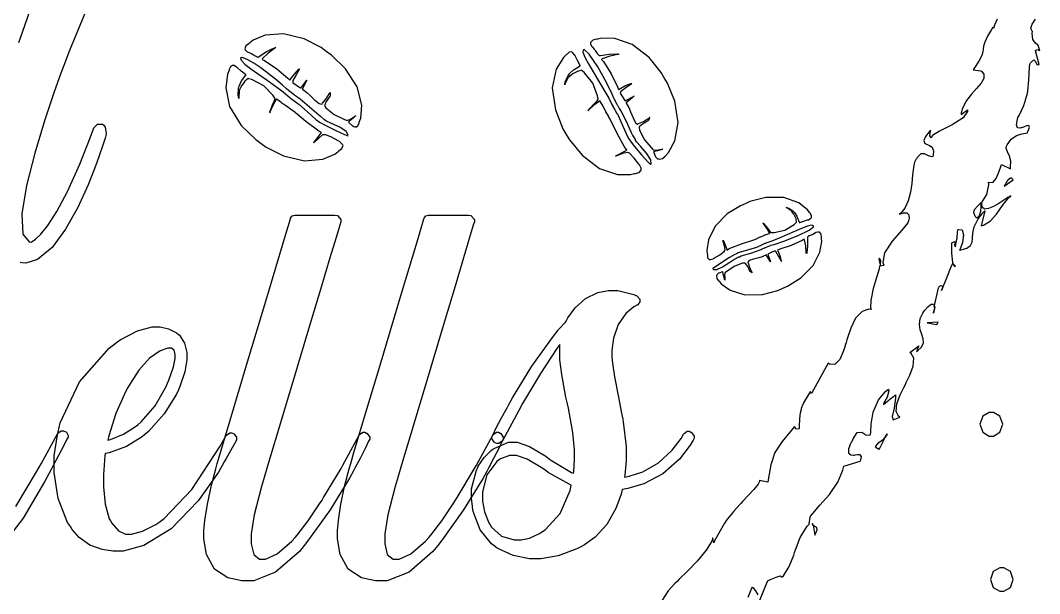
# Model space of a CAD drawing. Extents: x 85 to 277, y 22 to 328.
# Drawn here: x 196.1 to 272.2, y 205.8 to 248.7 of the extents above; entities that cross this region are included whole.
import ezdxf

# ---------------------------------------------------------------- set-up
doc = ezdxf.new("R2010")
doc.units = 0
doc.header["$MEASUREMENT"] = 0

msp = doc.modelspace()

# ---------------------------------------------------------------- linework, layer by layer
at = {"color": 7}
for points in [[(195.968, 247.051), (196.082, 247.39), (196.401, 248.313), (196.886, 249.681)], [(201.109, 249.76), (199.758, 246.435), (199.319, 245.321), (199.319, 245.321), (199.319, 245.321), (199.11, 244.759), (198.581, 243.275), (197.879, 241.176), (197.149, 238.765), (196.538, 236.35), (196.194, 234.235), (196.26, 232.726), (196.723, 232.135), (196.886, 232.128), (196.886, 232.128), (196.969, 232.165), (197.211, 232.33), (197.605, 232.705), (198.141, 233.372), (198.812, 234.413), (199.609, 235.909), (200.521, 237.942), (201.302, 239.926), (201.542, 240.594), (201.568, 240.675), (201.833, 240.935), (202.202, 240.931), (202.282, 240.877), (202.282, 240.877), (202.423, 240.701), (202.493, 240.24), (202.458, 240.101), (202.405, 239.898), (202.216, 239.294), (201.769, 237.998), (201.145, 236.405), (200.368, 234.705), (199.461, 233.081), (198.45, 231.728), (197.36, 230.83), (196.489, 230.546), (196.215, 230.576), (196.215, 230.576), (196.051, 230.598)], [(195.73, 212.368), (197.29, 214.939), (197.626, 215.547), (198.86, 217.804), (198.877, 217.84), (199.129, 218.017), (199.213, 218.017), (199.292, 218.017), (199.53, 217.912), (199.636, 217.673), (199.636, 217.594), (199.636, 217.547), (199.557, 217.402), (199.318, 216.928), (198.921, 216.17), (198.505, 215.386), (198.367, 215.124), (197.892, 214.194), (196.284, 211.493), (194.27, 208.902)]]:
    msp.add_lwpolyline(points, dxfattribs=at)
at = {"color": 32}
for points in [[(269.054, 248.794), (268.851, 248.285), (268.817, 248.109), (268.746, 248.179), (268.642, 248.015), (268.347, 247.51), (268.137, 247.063), (268.053, 246.769), (268.031, 246.553), (268.005, 246.341), (267.913, 246.061), (267.687, 245.641), (267.374, 245.16), (267.265, 245.004), (267.829, 244.934), (267.903, 244.891), (268.081, 244.672), (268.068, 244.362), (267.86, 244.008), (267.528, 243.611), (267.144, 243.175), (266.777, 242.702), (266.499, 242.194), (266.386, 241.789), (266.383, 241.653), (266.84, 242.006), (266.861, 241.872), (266.535, 241.403), (265.694, 240.887), (264.746, 240.409), (264.222, 240.082), (264.124, 239.925), (264.124, 239.925), (264.04, 240.075), (264.08, 240.428), (264.09, 240.488), (263.988, 240.374), (263.708, 240.007), (263.576, 239.714), (263.627, 239.547), (263.794, 239.448), (264.007, 239.355), (264.203, 239.209), (264.312, 238.949), (264.294, 238.618), (264.267, 238.514), (264.192, 238.497), (263.944, 238.566), (263.648, 238.718), (263.353, 238.723), (263.087, 238.446), (263.032, 238.337), (262.979, 238.304), (262.887, 238.108), (262.803, 237.692), (262.746, 237.143), (262.687, 236.511), (262.591, 235.851), (262.425, 235.212), (262.159, 234.647), (261.877, 234.297), (261.761, 234.208), (261.836, 234.235), (262.064, 234.302), (262.312, 234.316), (262.46, 234.17), (262.48, 233.879), (262.467, 233.785), (262.386, 233.573), (261.95, 233.004), (261.226, 232.186), (260.654, 231.322), (260.529, 230.604), (260.597, 230.4), (260.561, 230.382), (260.296, 230.32), (260.28, 230.328), (260.239, 230.135), (260.07, 229.563), (259.803, 228.654), (259.614, 227.769), (259.589, 227.239), (259.644, 227.083), (259.483, 227.099), (258.98, 226.939), (258.492, 226.431), (258.13, 225.685), (257.909, 225.042), (257.845, 224.826), (257.781, 224.617), (257.584, 223.994), (257.298, 223.336), (256.931, 222.98), (256.534, 223.002), (256.433, 223.062), (255.199, 220.803), (255.094, 220.945), (255.032, 220.857), (254.591, 220.099), (254.565, 220.027), (254.547, 219.993), (254.431, 219.676), (254.423, 219.64), (254.389, 219.534), (254.389, 219.498), (254.389, 219.498), (254.389, 219.525), (254.389, 219.534), (254.389, 219.498), (254.389, 219.454), (254.353, 219.355), (254.353, 219.322), (254.325, 219.217), (254.283, 218.45), (254.283, 218.193), (254.234, 218.156), (254.012, 218.145), (253.946, 218.317), (253.93, 218.333), (253.69, 218.064), (252.995, 217.229), (252.461, 216.385), (252.157, 215.477), (251.972, 214.5), (251.919, 214.172), (251.318, 214.313), (251.318, 214.241), (251.201, 214.023), (250.89, 213.634), (250.439, 213.152), (250.038, 212.728), (249.907, 212.585), (249.863, 212.532), (249.388, 212.003), (249.344, 211.949), (249.29, 211.897), (248.823, 211.306), (248.779, 211.244), (248.69, 211.121), (247.949, 209.798), (247.897, 209.656), (247.887, 209.674), (247.817, 209.965), (247.826, 210.009), (247.733, 209.77), (247.333, 209.101), (246.658, 208.267), (245.896, 207.494), (245.329, 206.95), (245.145, 206.764), (244.974, 206.594), (244.492, 206.054), (244.025, 205.348)], [(251.108, 204.823), (251.919, 206.834), (251.985, 206.834), (252.188, 206.918), (252.541, 207.076), (252.846, 207.177), (252.978, 207.105), (252.978, 207.081), (253.092, 207.178), (253.532, 207.866), (253.868, 208.73), (253.93, 208.915), (253.99, 209.109), (254.357, 210.053), (254.881, 210.891), (255.022, 211.031), (255.013, 211.059), (255.101, 211.552), (255.129, 211.631), (255.29, 211.846), (255.826, 212.453), (256.534, 213.264), (257.157, 214.191), (257.526, 215.068), (257.598, 215.371), (258.833, 215.76), (258.867, 215.839), (258.929, 216.099), (258.841, 216.222), (258.633, 216.221), (258.439, 216.189), (258.374, 216.183), (258.33, 216.174), (258.126, 216.187), (257.995, 216.289), (257.987, 216.323), (257.977, 216.341), (257.977, 216.607), (257.987, 216.642), (257.987, 216.703), (258.047, 216.872), (258.057, 216.888), (258.065, 216.898), (258.118, 217.048), (258.127, 217.065), (258.127, 217.083), (258.163, 217.135), (258.163, 217.135), (258.197, 217.171), (258.197, 217.205), (258.233, 217.241), (258.3, 217.416), (258.616, 217.894), (258.947, 217.912), (259.264, 217.718), (259.549, 217.693), (259.608, 217.734), (259.616, 217.928), (259.649, 218.507), (259.803, 219.415), (260.194, 220.329), (260.729, 220.967), (260.949, 221.121), (260.966, 221.007), (260.847, 220.544), (260.606, 220.099), (260.562, 219.993), (260.562, 219.993), (260.562, 219.993), (260.711, 220.103), (260.966, 220.302), (261.02, 220.346), (261.046, 220.372), (261.32, 220.576), (261.338, 220.592), (261.364, 220.61), (261.479, 220.698), (261.479, 220.698), (261.473, 220.454), (261.364, 219.72), (261.228, 219.089), (261.295, 218.847), (261.679, 218.977), (261.797, 219.039), (261.7, 219.11), (261.52, 219.465), (261.567, 220.029), (261.826, 220.697), (262.094, 221.254), (262.184, 221.438), (262.275, 221.622), (262.541, 222.171), (262.798, 222.855), (262.833, 223.439), (262.637, 223.804), (262.537, 223.873), (263.208, 224.367), (263.18, 224.323), (263.119, 224.156), (263.058, 223.988), (263.032, 223.944), (263.134, 224.012), (263.406, 224.274), (263.55, 224.586), (263.535, 224.896), (263.431, 225.218), (263.314, 225.57), (263.253, 225.964), (263.323, 226.416), (263.511, 226.822), (263.595, 226.942), (263.662, 227.033), (263.885, 227.285), (264.142, 227.485), (264.319, 227.493), (264.375, 227.317), (264.371, 227.259), (264.69, 228.706), (264.717, 228.753), (264.841, 228.872), (264.953, 228.865), (264.986, 228.727), (264.93, 228.546), (264.9, 228.494), (264.9, 228.494), (265.024, 228.768), (265.042, 228.812), (265.059, 228.856), (265.297, 229.456), (265.325, 229.518), (265.377, 229.642), (265.614, 230.215), (265.748, 230.54), (265.748, 230.54), (265.782, 230.504), (265.764, 230.602), (265.69, 231.296), (265.668, 231.969), (265.678, 232.058), (265.72, 232.095), (265.879, 232.172), (265.897, 232.049), (265.874, 231.859), (265.941, 231.774), (265.958, 231.775), (265.958, 231.775), (265.985, 231.974), (266.047, 232.332), (266.065, 232.41), (266.073, 232.49), (266.113, 232.847), (266.135, 233.046), (266.135, 233.046), (266.196, 233.076), (266.449, 233.028), (266.558, 232.657), (266.482, 232.103), (266.32, 231.661), (266.241, 231.528), (266.38, 231.555), (266.794, 231.68), (267.085, 231.873), (267.197, 232.118), (267.22, 232.424), (267.239, 232.802), (267.342, 233.261), (267.615, 233.809), (268.001, 234.308), (268.147, 234.457), (267.865, 233.327), (268.044, 233.378), (268.544, 233.675), (269.015, 234.206), (269.466, 234.86), (269.916, 235.421), (270.087, 235.585), (270.031, 235.56), (269.874, 235.46), (269.557, 235.246), (269.179, 235.001), (268.785, 234.775), (268.42, 234.622), (268.126, 234.593), (267.95, 234.745), (267.92, 235.034), (267.935, 235.126), (267.995, 235.198), (268.286, 235.683), (268.436, 236.415), (268.428, 236.608), (268.498, 236.58), (268.76, 236.609), (268.997, 236.878), (269.187, 237.338), (269.332, 237.771), (269.382, 237.913), (270.051, 237.596), (270.072, 237.736), (270.075, 238.168), (269.984, 238.544), (269.847, 238.861), (269.75, 239.154), (269.735, 239.254), (269.805, 239.402), (270.101, 239.806), (270.5, 240.097), (270.914, 240.222), (271.22, 240.264), (271.322, 240.278), (271.367, 240.378), (271.471, 240.694), (271.429, 240.841), (271.259, 240.816), (271.022, 240.714), (270.776, 240.63), (270.588, 240.659), (270.513, 240.897), (270.578, 241.31), (270.617, 241.44), (270.713, 241.591), (271.06, 242.328), (271.286, 243.082), (271.322, 243.24), (271.348, 243.4), (271.435, 244.242), (271.489, 245.207), (271.498, 245.427), (271.558, 245.517), (271.802, 245.74), (271.942, 245.623), (272.039, 245.398), (272.18, 245.374), (272.204, 245.393), (271.921, 246.415), (271.932, 246.451), (272.08, 246.521), (272.22, 246.433), (272.238, 246.415), (272.238, 246.513), (272.135, 246.805), (271.92, 246.994), (271.731, 247.255), (271.691, 247.713), (271.709, 247.862), (271.66, 247.902), (271.584, 248.106), (271.687, 248.413), (271.942, 248.78)], [(250.471, 205.587), (250.701, 206.199), (250.789, 206.339), (250.84, 206.269), (251.007, 206.063), (251.186, 205.767)]]:
    msp.add_lwpolyline(points, dxfattribs=at)
for points in [[(221.404, 241.088), (221.507, 241.387), (221.583, 242.366), (221.252, 243.721), (220.381, 245.083), (219.327, 246.1), (218.935, 246.379), (218.551, 246.655), (217.277, 247.308), (215.732, 247.69), (214.359, 247.577), (213.465, 247.205), (213.218, 247.015), (213.165, 246.971), (212.924, 246.796), (212.842, 246.575), (212.865, 246.521), (212.874, 246.495), (213.024, 246.355), (213.042, 246.345), (213.06, 246.337), (213.324, 246.221), (213.36, 246.203), (213.404, 246.187), (213.633, 246.041), (213.826, 245.948), (213.854, 245.956), (213.914, 246), (214.466, 246.363), (215.07, 246.654), (215.158, 246.662), (215.088, 246.61), (214.581, 246.235), (214.162, 245.842), (214.136, 245.78), (214.329, 245.684), (215.229, 245.084), (216.058, 244.379), (216.217, 244.228), (216.243, 244.282), (216.556, 244.679), (216.887, 245.04), (216.922, 245.074), (216.905, 245.022), (216.648, 244.581), (216.429, 244.21), (216.429, 244.086), (216.429, 244.026), (216.684, 243.867), (216.712, 243.84), (216.738, 243.823), (217.001, 243.647), (217.029, 243.629), (217.488, 244.228), (217.135, 243.557), (217.151, 243.541), (217.363, 243.399), (217.381, 243.381), (217.472, 243.312), (217.727, 243.075), (218.091, 242.725), (218.408, 242.474), (218.596, 242.441), (218.616, 242.465), (218.651, 242.509), (218.915, 242.822), (219.18, 243.222), (219.215, 243.31), (219.215, 243.31), (219.224, 243.046), (219.215, 243.028), (219.18, 242.968), (218.929, 242.632), (218.801, 242.332), (218.828, 242.288), (218.907, 242.156), (219.52, 241.654), (220.292, 241.292), (220.45, 241.23), (220.477, 241.213), (220.687, 241.275), (220.935, 241.442), (220.979, 241.476), (221.006, 241.494), (221.156, 241.583), (221.156, 241.583), (221.156, 241.583), (221.067, 241.499), (220.909, 241.362), (220.875, 241.336), (220.839, 241.301), (220.679, 241.16), (220.592, 241.088), (220.592, 241.088), (220.627, 241.053), (220.891, 240.824), (220.909, 240.807), (220.926, 240.789), (221.072, 240.735), (221.121, 240.735), (221.153, 240.722), (221.302, 240.807), (221.386, 241.035), (221.404, 241.088)], [(244.299, 238.584), (244.518, 238.817), (244.99, 239.688), (245.237, 241.058), (244.988, 242.648), (244.437, 243.994), (244.192, 244.405), (243.953, 244.811), (243.053, 245.925), (241.797, 246.898), (240.497, 247.347), (239.524, 247.369), (239.219, 247.297), (239.157, 247.281), (238.861, 247.219), (238.69, 247.041), (238.69, 246.98), (238.69, 246.918), (238.777, 246.75), (238.795, 246.732), (238.813, 246.716), (238.989, 246.513), (239.007, 246.485), (239.033, 246.451), (239.183, 246.222), (239.316, 246.063), (239.36, 246.063), (239.43, 246.072), (240.07, 246.17), (240.727, 246.196), (240.807, 246.169), (240.727, 246.152), (240.114, 246.014), (239.553, 245.824), (239.5, 245.78), (239.641, 245.613), (240.228, 244.705), (240.691, 243.727), (240.771, 243.523), (240.815, 243.558), (241.25, 243.792), (241.705, 243.973), (241.759, 243.982), (241.723, 243.938), (241.308, 243.647), (240.929, 243.355), (240.911, 243.31), (240.902, 243.294), (240.955, 243.166), (241.044, 243.021), (241.053, 242.994), (241.07, 242.968), (241.246, 242.703), (241.264, 242.675), (241.935, 243.028), (241.336, 242.535), (241.344, 242.518), (241.467, 242.306), (241.476, 242.288), (241.536, 242.19), (241.676, 241.87), (241.86, 241.406), (242.036, 241.048), (242.188, 240.935), (242.218, 240.947), (242.27, 240.975), (242.631, 241.142), (243.028, 241.38), (243.1, 241.44), (243.09, 241.424), (243.01, 241.204), (242.994, 241.194), (242.932, 241.15), (242.565, 240.943), (242.322, 240.735), (242.322, 240.665), (242.34, 240.516), (242.689, 239.801), (243.231, 239.157), (243.346, 239.043), (243.363, 239.016), (243.575, 238.99), (243.856, 239.034), (243.91, 239.043), (243.954, 239.043), (244.086, 239.077), (244.086, 239.077), (244.086, 239.077), (243.976, 239.039), (243.778, 238.981), (243.733, 238.971), (243.689, 238.955), (243.381, 238.867), (243.381, 238.867), (243.399, 238.822), (243.548, 238.505), (243.557, 238.478), (243.566, 238.461), (243.691, 238.337), (243.733, 238.337), (243.804, 238.319), (244.055, 238.368), (244.255, 238.54), (244.299, 238.584)], [(241.97, 237.243), (242.032, 237.261), (242.31, 237.323), (242.465, 237.501), (242.465, 237.56), (242.465, 237.64), (242.375, 237.852), (242.358, 237.878), (242.287, 237.958), (241.948, 238.403), (241.591, 238.76), (241.512, 238.795), (241.45, 238.822), (241.074, 238.738), (240.647, 238.566), (240.558, 238.548), (240.629, 238.584), (241.335, 238.981), (241.406, 239.007), (241.256, 239.193), (240.665, 240.234), (240.144, 241.31), (240.029, 241.512), (240.012, 241.548), (239.835, 241.865), (239.819, 241.899), (239.801, 241.935), (239.623, 242.254), (239.606, 242.288), (239.588, 242.324), (239.412, 242.641), (239.396, 242.675), (239.352, 242.649), (238.915, 242.332), (238.53, 241.979), (238.514, 241.935), (238.522, 241.989), (238.649, 242.143), (238.909, 242.402), (239.157, 242.65), (239.262, 242.784), (239.254, 242.817), (239.209, 243.056), (238.865, 244.008), (238.239, 244.785), (238.055, 244.934), (238.019, 244.961), (237.719, 244.886), (237.349, 244.687), (237.279, 244.651), (237.251, 244.635), (237.049, 244.457), (237.031, 244.439), (236.995, 244.405), (236.758, 243.938), (236.75, 243.876), (236.75, 243.876), (236.794, 244.122), (237.014, 244.581), (237.103, 244.687), (237.119, 244.713), (237.392, 244.978), (237.419, 245.004), (237.464, 245.032), (237.869, 245.27), (237.913, 245.287), (237.895, 245.331), (237.719, 245.702), (237.542, 246.036), (237.526, 246.063), (237.516, 246.09), (237.339, 246.301), (237.313, 246.309), (237.265, 246.334), (237.075, 246.315), (236.925, 246.169), (236.89, 246.133), (236.652, 245.908), (236.125, 245.039), (235.826, 243.643), (236.051, 242.001), (236.604, 240.6), (236.854, 240.171), (237.111, 239.755), (238.06, 238.613), (239.358, 237.623), (240.684, 237.176), (241.664, 237.166), (241.97, 237.243)], [(241.829, 240.135), (241.741, 240.295), (241.361, 241.124), (240.946, 241.953), (240.841, 242.112), (240.832, 242.13), (240.709, 242.342), (240.701, 242.358), (240.673, 242.402), (240.435, 242.843), (240.418, 242.888), (240.298, 243.174), (239.892, 244.011), (239.223, 245.23), (238.587, 246.177), (238.215, 246.513), (238.161, 246.485), (238.135, 246.475), (238.118, 246.312), (238.253, 245.95), (238.522, 245.445), (238.879, 244.842), (239.28, 244.183), (239.682, 243.514), (240.041, 242.879), (240.251, 242.466), (240.312, 242.322), (240.328, 242.296), (240.506, 241.997), (240.524, 241.97), (240.532, 241.953), (240.655, 241.741), (240.665, 241.723), (240.753, 241.574), (241.092, 240.789), (241.449, 240.003), (241.547, 239.853), (241.638, 239.703), (241.959, 239.279), (242.491, 238.633), (242.955, 238.113), (243.167, 237.91), (243.17, 237.913), (243.217, 237.961), (243.192, 238.275), (242.87, 238.765), (242.415, 239.288), (242.123, 239.626), (242.042, 239.748), (242.032, 239.784), (241.846, 240.109), (241.829, 240.135)], [(219.817, 238.901), (219.869, 238.945), (220.11, 239.109), (220.19, 239.338), (220.169, 239.396), (220.159, 239.422), (219.947, 239.626), (219.921, 239.642), (219.823, 239.686), (219.326, 239.955), (218.9, 240.135), (218.758, 240.135), (218.66, 240.135), (218.369, 239.903), (218.051, 239.58), (217.981, 239.536), (218.033, 239.598), (218.528, 240.251), (218.582, 240.312), (218.369, 240.418), (217.407, 241.124), (216.481, 241.901), (216.289, 242.042), (216.261, 242.059), (215.962, 242.272), (215.936, 242.288), (215.908, 242.306), (215.609, 242.518), (215.583, 242.535), (215.555, 242.562), (215.265, 242.791), (215.23, 242.817), (215.203, 242.773), (215.102, 242.608), (214.93, 242.306), (214.782, 242.004), (214.726, 241.837), (214.735, 241.793), (214.726, 241.847), (214.785, 242.04), (214.924, 242.381), (215.058, 242.703), (215.105, 242.861), (215.088, 242.888), (214.956, 243.082), (214.263, 243.809), (213.377, 244.273), (213.148, 244.335), (213.104, 244.344), (212.852, 244.158), (212.619, 243.832), (212.585, 243.769), (212.567, 243.743), (212.451, 243.514), (212.442, 243.487), (212.424, 243.435), (212.39, 242.906), (212.408, 242.852), (212.408, 242.852), (212.342, 243.094), (212.364, 243.601), (212.408, 243.733), (212.416, 243.769), (212.567, 244.124), (212.585, 244.158), (212.619, 244.202), (212.901, 244.581), (212.937, 244.615), (212.901, 244.643), (212.587, 244.898), (212.292, 245.154), (212.266, 245.181), (212.239, 245.199), (212.047, 245.321), (211.983, 245.321), (211.93, 245.321), (211.771, 245.225), (211.683, 245.022), (211.667, 244.968), (211.544, 244.665), (211.421, 243.654), (211.715, 242.248), (212.585, 240.837), (213.661, 239.787), (214.066, 239.5), (214.453, 239.226), (215.743, 238.574), (217.297, 238.197), (218.674, 238.321), (219.57, 238.706), (219.817, 238.901)], [(218.51, 241.512), (218.368, 241.618), (217.69, 242.218), (216.976, 242.817), (216.818, 242.923), (216.8, 242.941), (216.596, 243.082), (216.57, 243.1), (216.525, 243.136), (216.111, 243.443), (216.076, 243.487), (215.973, 243.587), (215.651, 243.874), (215.142, 244.299), (214.591, 244.73), (214.034, 245.136), (213.512, 245.486), (213.064, 245.75), (212.729, 245.893), (212.572, 245.909), (212.549, 245.886), (212.531, 245.867), (212.58, 245.711), (212.853, 245.434), (213.304, 245.081), (213.876, 244.675), (214.508, 244.235), (215.142, 243.789), (215.719, 243.355), (216.072, 243.064), (216.183, 242.958), (216.209, 242.941), (216.472, 242.739), (216.499, 242.711), (216.516, 242.695), (216.72, 242.553), (216.746, 242.535), (216.887, 242.43), (217.522, 241.852), (218.157, 241.292), (218.299, 241.194), (218.441, 241.093), (218.904, 240.834), (219.653, 240.458), (220.288, 240.167), (220.556, 240.065), (220.556, 240.065), (220.58, 240.127), (220.43, 240.397), (219.939, 240.705), (219.316, 240.993), (218.914, 241.183), (218.792, 241.264), (218.783, 241.282), (218.544, 241.486), (218.51, 241.512)], [(270.264, 236.784), (270.122, 236.926), (270.06, 236.908), (269.843, 236.728), (269.645, 236.389), (269.592, 236.291), (270.264, 236.784)], [(247.403, 231.246), (247.412, 231.194), (247.424, 230.955), (247.54, 230.823), (247.58, 230.823), (247.65, 230.823), (247.835, 230.876), (247.862, 230.893), (247.933, 230.947), (248.338, 231.181), (248.672, 231.432), (248.708, 231.492), (248.734, 231.537), (248.695, 231.855), (248.602, 232.165), (248.602, 232.268), (248.619, 232.208), (248.867, 231.59), (248.885, 231.528), (249.052, 231.635), (249.951, 232.005), (250.886, 232.304), (251.072, 232.374), (251.098, 232.384), (251.362, 232.508), (251.39, 232.517), (251.416, 232.526), (251.679, 232.649), (251.707, 232.657), (251.733, 232.666), (252.024, 232.755), (252.06, 232.763), (252.042, 232.799), (251.839, 233.178), (251.601, 233.522), (251.567, 233.539), (251.611, 233.522), (251.909, 233.16), (252.127, 232.833), (252.2, 232.833), (252.395, 232.843), (253.197, 233.019), (253.894, 233.443), (254.036, 233.575), (254.062, 233.601), (254.038, 233.853), (253.894, 234.156), (253.86, 234.208), (253.85, 234.226), (253.734, 234.404), (253.717, 234.421), (253.69, 234.457), (253.339, 234.695), (253.294, 234.703), (253.294, 234.703), (253.487, 234.647), (253.822, 234.43), (253.894, 234.351), (253.91, 234.334), (254.088, 234.068), (254.106, 234.032), (254.123, 233.988), (254.273, 233.619), (254.283, 233.575), (254.317, 233.584), (254.63, 233.693), (254.871, 233.785), (254.952, 233.785), (254.978, 233.795), (255.155, 233.91), (255.165, 233.928), (255.189, 233.962), (255.191, 234.122), (255.084, 234.28), (255.058, 234.315), (254.897, 234.534), (254.238, 235.06), (253.13, 235.458), (251.779, 235.452), (250.594, 235.147), (250.226, 234.986), (249.877, 234.837), (248.901, 234.228), (247.993, 233.314), (247.496, 232.303), (247.377, 231.505), (247.403, 231.246)], [(267.865, 235.09), (267.856, 235.012), (267.848, 234.771), (267.819, 234.404), (267.724, 234.09), (267.57, 233.939), (267.512, 233.928), (267.452, 234.01), (267.333, 234.298), (267.384, 234.563), (267.585, 234.801), (267.8, 235.015), (267.865, 235.09)], [(249.803, 231.033), (249.935, 231.087), (250.649, 231.304), (251.362, 231.538), (251.495, 231.599), (251.513, 231.608), (251.689, 231.696), (251.707, 231.705), (251.751, 231.723), (252.13, 231.873), (252.166, 231.881), (252.41, 231.944), (253.132, 232.187), (254.189, 232.605), (255.028, 233.022), (255.353, 233.274), (255.341, 233.327), (255.334, 233.349), (255.202, 233.376), (254.891, 233.302), (254.452, 233.138), (253.924, 232.913), (253.348, 232.66), (252.765, 232.405), (252.217, 232.183), (251.863, 232.056), (251.743, 232.022), (251.715, 232.013), (251.45, 231.899), (251.424, 231.881), (251.406, 231.873), (251.23, 231.785), (251.214, 231.775), (251.081, 231.723), (249.723, 231.308), (249.59, 231.246), (249.457, 231.188), (249.076, 230.972), (248.496, 230.602), (248.022, 230.274), (247.826, 230.157), (247.826, 230.117), (247.86, 230.075), (248.113, 230.063), (248.54, 230.271), (249.006, 230.579), (249.306, 230.775), (249.414, 230.823), (249.448, 230.85), (249.775, 231.025), (249.803, 231.033)], [(248.285, 229.199), (248.452, 229), (249.112, 228.527), (250.202, 228.182), (251.523, 228.213), (252.684, 228.516), (253.048, 228.67), (253.401, 228.826), (254.391, 229.449), (255.313, 230.37), (255.825, 231.375), (255.96, 232.155), (255.94, 232.41), (255.931, 232.464), (255.913, 232.707), (255.778, 232.862), (255.728, 232.869), (255.674, 232.869), (255.534, 232.843), (255.517, 232.833), (255.499, 232.825), (255.297, 232.702), (255.271, 232.693), (255.235, 232.675), (255.022, 232.583), (254.882, 232.479), (254.882, 232.445), (254.882, 232.296), (254.886, 231.845), (254.838, 231.308), (254.812, 231.246), (254.802, 231.317), (254.762, 231.833), (254.67, 232.296), (254.635, 232.34), (254.485, 232.243), (253.673, 231.869), (252.826, 231.582), (252.659, 231.528), (252.685, 231.494), (252.826, 231.105), (252.932, 230.717), (252.942, 230.681), (252.914, 230.717), (252.725, 231.083), (252.517, 231.432), (252.483, 231.458), (252.473, 231.468), (252.368, 231.432), (252.227, 231.362), (252.2, 231.352), (252.174, 231.344), (251.936, 231.228), (251.919, 231.21), (252.13, 230.646), (251.813, 231.176), (251.795, 231.167), (251.617, 231.079), (251.601, 231.069), (251.515, 231.032), (251.245, 230.954), (250.847, 230.855), (250.534, 230.747), (250.428, 230.634), (250.436, 230.61), (250.454, 230.566), (250.556, 230.25), (250.711, 229.897), (250.755, 229.835), (250.745, 229.844), (250.587, 229.932), (250.578, 229.941), (250.551, 229.995), (250.428, 230.307), (250.27, 230.532), (250.226, 230.54), (250.037, 230.54), (249.475, 230.325), (248.883, 229.95), (248.779, 229.871), (248.751, 229.853), (248.703, 229.681), (248.708, 229.479), (248.708, 229.412), (248.708, 229.377), (248.708, 229.27), (248.708, 229.27), (248.708, 229.27), (248.646, 229.544), (248.638, 229.588), (248.628, 229.624), (248.568, 229.905), (248.568, 229.905), (248.532, 229.897), (248.266, 229.809), (248.249, 229.799), (248.231, 229.791), (248.117, 229.676), (248.109, 229.658), (248.091, 229.606), (248.117, 229.403), (248.249, 229.235), (248.285, 229.199)], [(260.244, 230.893), (260.234, 230.823), (260.322, 230.418), (260.35, 230.4), (260.358, 230.47), (260.362, 230.753), (260.273, 230.893), (260.244, 230.893)], [(265.958, 230.328), (265.782, 230.504), (265.791, 230.46), (265.857, 230.312), (265.949, 230.314), (265.958, 230.328)], [(264.407, 227.295), (264.301, 226.8), (264.317, 226.854), (264.407, 227.185), (264.407, 227.295)], [(264.547, 225.954), (264.654, 226.131), (263.842, 226.095), (264.547, 225.954)], [(260.244, 216.642), (260.304, 216.73), (260.543, 217.223), (260.781, 217.716), (260.843, 217.804), (260.787, 217.67), (260.49, 217.317), (260.12, 217.038), (259.96, 216.854), (260.165, 216.677), (260.244, 216.642)], [(255.271, 211.102), (255.235, 211.067), (255.235, 211.041), (255.295, 210.971), (255.305, 210.961), (255.271, 211.102)], [(255.305, 210.961), (255.447, 210.22), (255.501, 210.315), (255.622, 210.625), (255.588, 210.803), (255.446, 210.876), (255.329, 210.932), (255.305, 210.961)]]:
    msp.add_lwpolyline(points, close=True, dxfattribs=at)
at = {"color": 7}
for points in [[(210.785, 215.583), (211.023, 216.391), (211.743, 218.81), (212.976, 222.934), (214.481, 227.951), (215.809, 232.38), (216.253, 233.856), (216.269, 233.91), (216.393, 234.078), (216.579, 234.138), (216.642, 234.138), (216.982, 234.138), (218.003, 234.138), (218.973, 234.134), (219.552, 234.124), (219.745, 234.109), (219.745, 234.104), (219.789, 234.086), (220.027, 233.809), (220.027, 233.715), (220.027, 233.634), (219.936, 233.39), (219.663, 232.465), (219.21, 230.943), (218.576, 228.822), (217.762, 226.102), (216.767, 222.782), (215.594, 218.865), (214.58, 215.478), (214.242, 214.348), (214.092, 213.855), (213.557, 211.747), (213.324, 210.312), (213.324, 209.833), (213.324, 209.568), (213.513, 208.77), (213.953, 208.421), (214.1, 208.421), (214.39, 208.421), (215.259, 208.824), (216.367, 209.77), (216.606, 210.043), (216.764, 210.22), (217.584, 211.279), (218.44, 212.55), (218.616, 212.831), (218.739, 213.026), (220.037, 215.204), (220.169, 215.441), (221.404, 217.7), (221.43, 217.736), (221.674, 217.91), (221.757, 217.91), (221.809, 217.91), (221.949, 217.85), (221.967, 217.84), (222.002, 217.814), (222.18, 217.543), (222.18, 217.452), (222.18, 217.398), (222.1, 217.235), (221.865, 216.747), (221.48, 215.994), (221.079, 215.234), (220.945, 214.982), (220.671, 214.489), (219.215, 212.121), (217.618, 209.877), (217.275, 209.444), (216.922, 209.003), (215.137, 207.459), (213.512, 206.798), (212.972, 206.798), (212.624, 206.798), (211.583, 207.017), (210.59, 207.676), (209.995, 208.778), (209.797, 209.94), (209.797, 210.326), (209.797, 210.577), (209.862, 211.326), (210.052, 212.532), (210.362, 213.949), (210.673, 215.176), (210.785, 215.583)], [(220.769, 215.583), (221.006, 216.391), (221.726, 218.81), (222.96, 222.934), (224.464, 227.951), (225.793, 232.38), (226.237, 233.856), (226.253, 233.91), (226.377, 234.078), (226.562, 234.138), (226.624, 234.138), (226.964, 234.138), (227.987, 234.138), (228.957, 234.134), (229.536, 234.124), (229.729, 234.109), (229.729, 234.104), (229.773, 234.086), (230.011, 233.809), (230.011, 233.715), (230.011, 233.634), (229.92, 233.39), (229.647, 232.465), (229.194, 230.943), (228.56, 228.822), (227.746, 226.102), (226.751, 222.782), (225.578, 218.865), (224.564, 215.478), (224.226, 214.348), (224.076, 213.855), (223.541, 211.747), (223.308, 210.312), (223.308, 209.833), (223.308, 209.568), (223.497, 208.77), (223.937, 208.421), (224.084, 208.421), (224.374, 208.421), (225.243, 208.824), (226.351, 209.77), (226.59, 210.043), (226.748, 210.22), (227.568, 211.279), (228.424, 212.55), (228.6, 212.831), (228.723, 213.026), (230.019, 215.204), (230.152, 215.441), (231.386, 217.7), (231.413, 217.736), (231.656, 217.91), (231.739, 217.91), (231.792, 217.91), (231.933, 217.85), (231.951, 217.84), (231.986, 217.814), (232.164, 217.543), (232.164, 217.452), (232.164, 217.398), (232.084, 217.235), (231.849, 216.747), (231.463, 215.994), (231.062, 215.234), (230.929, 214.982), (230.655, 214.489), (229.199, 212.121), (227.602, 209.877), (227.259, 209.444), (226.906, 209.003), (225.121, 207.459), (223.496, 206.798), (222.956, 206.798), (222.608, 206.798), (221.567, 207.017), (220.574, 207.676), (219.979, 208.778), (219.781, 209.94), (219.781, 210.326), (219.781, 210.577), (219.84, 211.326), (220.022, 212.532), (220.331, 213.949), (220.652, 215.178), (220.769, 215.583)], [(236.397, 224.473), (236.167, 224.164), (234.94, 222.308), (233.609, 220.047), (233.327, 219.534), (232.092, 217.275), (232.066, 217.241), (231.821, 217.065), (231.739, 217.065), (231.685, 217.065), (231.545, 217.127), (231.528, 217.135), (231.492, 217.162), (231.316, 217.434), (231.316, 217.523), (231.316, 217.579), (231.395, 217.741), (231.633, 218.229), (232.03, 218.983), (232.446, 219.742), (232.587, 219.993), (232.851, 220.488), (234.301, 222.855), (235.911, 225.1), (236.255, 225.531), (236.299, 225.585), (236.801, 226.149), (236.854, 226.201), (236.995, 226.465), (237.523, 227.2), (238.314, 227.917), (239.23, 228.349), (240.016, 228.494), (240.278, 228.494), (240.727, 228.494), (241.925, 228.203), (242.076, 228.141), (242.12, 228.124), (242.358, 227.848), (242.358, 227.754), (242.358, 227.666), (242.181, 227.419), (242.146, 227.401), (241.922, 227.277), (241.318, 226.778), (240.735, 225.964), (240.391, 224.951), (240.278, 224.037), (240.278, 223.731), (240.278, 223.567), (240.328, 223.071), (240.484, 222.043), (240.738, 220.652), (240.997, 219.337), (241.088, 218.899), (241.132, 218.696), (241.336, 216.837), (241.336, 216.217), (241.336, 215.804), (241.246, 214.691), (241.23, 214.559), (241.573, 214.623), (242.577, 214.963), (243.764, 215.635), (244.785, 216.574), (245.455, 217.454), (245.64, 217.77), (245.666, 217.806), (245.909, 217.981), (245.992, 217.981), (246.045, 217.981), (246.185, 217.92), (246.203, 217.91), (246.237, 217.884), (246.415, 217.614), (246.415, 217.523), (246.415, 217.471), (246.353, 217.329), (246.345, 217.311), (246.125, 216.935), (245.32, 215.89), (244.096, 214.803), (242.674, 214.052), (241.464, 213.701), (241.053, 213.643), (240.965, 213.28), (240.582, 212.222), (239.91, 211.027), (239.033, 210.065), (238.236, 209.485), (237.949, 209.338), (237.666, 209.189), (236.251, 208.672), (234.957, 208.456), (234.527, 208.456), (234.12, 208.456), (232.904, 208.696), (231.713, 209.251), (231.492, 209.41), (231.272, 209.568), (230.429, 210.618), (229.923, 211.985), (229.871, 212.302), (229.861, 212.374), (229.799, 212.955), (229.799, 213.148), (229.799, 213.669), (230.152, 215.064), (230.223, 215.23), (230.294, 215.38), (230.725, 216.029), (231.262, 216.553), (231.386, 216.642), (231.519, 216.73), (232.556, 217.171), (232.904, 217.171), (233.207, 217.171), (234.116, 216.854), (235.345, 216.112), (235.62, 215.9), (235.77, 215.786), (237.269, 214.904), (237.419, 214.842), (237.428, 214.957), (237.49, 215.877), (237.49, 216.183), (237.49, 216.607), (237.352, 217.88), (237.023, 219.71), (236.926, 220.133), (236.838, 220.53), (236.529, 222.22), (236.397, 223.328), (236.397, 223.697), (236.387, 223.767), (236.397, 224.296), (236.397, 224.473)], [(203.236, 209.021), (202.974, 209.021), (202.189, 209.134), (201.272, 209.476), (200.481, 210.049), (199.955, 210.639), (199.813, 210.855), (199.61, 211.164), (198.909, 212.951), (198.614, 214.898), (198.614, 215.547), (198.614, 216.138), (198.852, 217.718), (198.896, 217.91), (199.063, 218.608), (200.501, 221.686), (202.714, 224.2), (203.27, 224.613), (203.535, 224.808), (204.826, 225.487), (205.934, 225.778), (206.305, 225.778), (206.514, 225.778), (207.147, 225.645), (207.75, 225.337), (207.856, 225.249), (207.961, 225.16), (208.35, 224.569), (208.528, 223.862), (208.528, 223.625), (208.528, 223.329), (208.367, 222.436), (207.997, 221.324), (207.892, 221.085), (207.742, 220.76), (206.824, 219.277), (205.66, 217.973), (205.387, 217.734), (205.175, 217.558), (204.01, 216.844), (202.705, 216.377), (202.424, 216.323), (202.397, 216.156), (202.282, 214.746), (202.282, 214.277), (202.282, 213.84), (202.414, 212.528), (202.723, 211.446), (202.811, 211.278), (202.899, 211.12), (203.399, 210.548), (203.937, 210.292), (204.118, 210.292), (204.386, 210.292), (205.197, 210.508), (206.199, 211.023), (206.411, 211.173), (206.816, 211.456), (208.879, 213.639), (211.013, 216.862), (211.454, 217.664), (211.472, 217.7), (211.723, 217.876), (211.807, 217.876), (211.86, 217.876), (212.001, 217.814), (212.019, 217.804), (212.054, 217.778), (212.232, 217.534), (212.232, 217.452), (212.232, 217.321), (211.998, 216.928), (211.463, 215.952), (211.314, 215.688), (210.873, 214.934), (209.356, 212.787), (207.353, 210.701), (205.311, 209.442), (203.754, 209.021), (203.236, 209.021)], [(202.601, 217.311), (202.811, 217.365), (203.795, 217.762), (204.69, 218.335), (204.858, 218.476), (205.104, 218.688), (206.155, 219.883), (206.956, 221.272), (207.081, 221.58), (207.177, 221.81), (207.508, 222.789), (207.646, 223.417), (207.646, 223.625), (207.646, 223.733), (207.561, 224.054), (207.359, 224.19), (207.293, 224.19), (207.099, 224.19), (206.518, 224.006), (205.73, 223.454), (204.931, 222.539), (204.302, 221.591), (204.118, 221.262), (203.942, 220.937), (203.212, 219.301), (202.679, 217.647), (202.601, 217.311)], [(268.64, 217.628), (268.799, 217.628), (269.274, 217.904), (269.486, 218.51), (269.274, 219.116), (268.799, 219.392), (268.64, 219.392), (268.476, 219.392), (267.984, 219.116), (267.766, 218.51), (267.984, 217.904), (268.476, 217.628), (268.64, 217.628)], [(233.292, 209.867), (233.498, 209.867), (234.116, 210.005), (234.86, 210.336), (235.02, 210.432), (235.301, 210.608), (236.422, 211.839), (237.155, 213.546), (237.243, 213.96), (237.083, 214.022), (235.522, 214.904), (235.373, 215.018), (235.108, 215.212), (233.948, 215.892), (233.138, 216.183), (232.869, 216.183), (232.621, 216.183), (231.96, 215.918), (231.881, 215.864), (231.669, 215.715), (230.928, 214.719), (230.61, 213.462), (230.61, 213.042), (230.61, 212.771), (230.747, 211.953), (231.078, 211.147), (231.176, 210.997), (231.28, 210.812), (232.035, 210.155), (232.978, 209.867), (233.292, 209.867)], [(269.416, 206.022), (269.574, 206.022), (270.05, 206.298), (270.262, 206.904), (270.05, 207.511), (269.574, 207.786), (269.416, 207.786), (269.255, 207.786), (268.775, 207.511), (268.556, 206.904), (268.766, 206.298), (269.253, 206.022), (269.416, 206.022)]]:
    msp.add_lwpolyline(points, close=True, dxfattribs=at)

doc.saveas('drawing.dxf')
